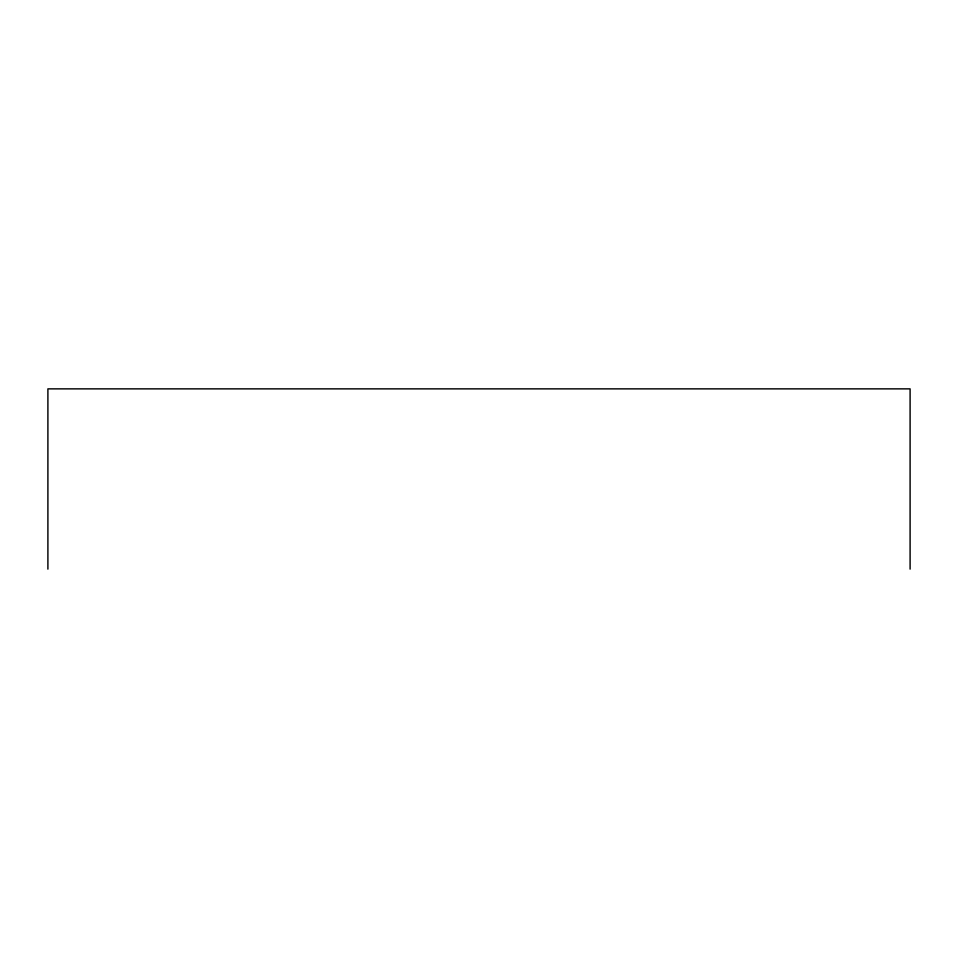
<?xml version="1.0" encoding="UTF-8"?>
<svg xmlns="http://www.w3.org/2000/svg" width="958" height="958" viewBox="0 0 958 958"><rect width="100%" height="100%" fill="white"/><g stroke="black" fill="none" stroke-linecap="round" stroke-linejoin="round"><path stroke-width="1.44" d="M910.1 569.136L910.1 388.864L47.9 388.864L47.9 569.136"/></g></svg>
